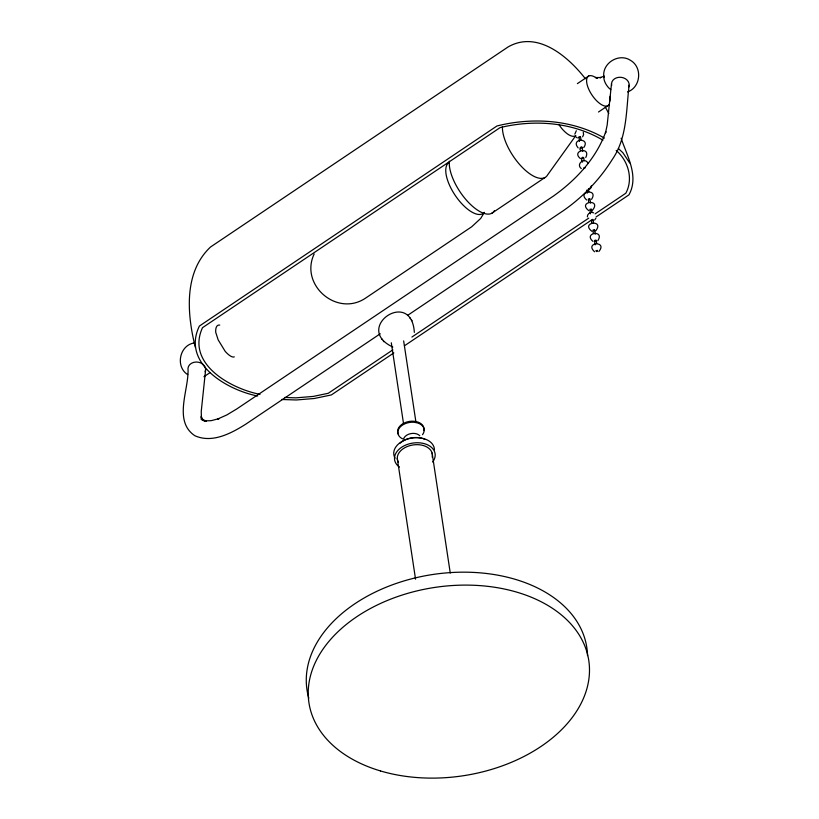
<?xml version="1.0" encoding="UTF-8"?>
<svg xmlns="http://www.w3.org/2000/svg" width="819" height="819" viewBox="0 0 819 819"><rect width="100%" height="100%" fill="white"/><g stroke="black" fill="none" stroke-linecap="round" stroke-linejoin="round"><path stroke-width="1.23" d="M257.668 396.007C227.037 390.049 181.275 363.339 199.386 326.054L496.969 125.972C532.514 117.076 572.297 119.574 604.412 138.083M574.846 134.142L576.31 130.733M587.366 216.933C587.1 213.79 590.878 211.251 593.642 212.848M591.441 185.596L590.898 187.909L589.434 189.455M414.342 332.391C411.568 287.428 352.405 328.143 392.813 347.031M205.6 369.973L201.249 411.373L201.413 418.304L201.269 416.287L202.447 419.369M611.517 83.62L607.176 125.031L605.425 133.241L605.835 131.654C596.324 158.2 576.228 179.842 553.542 195.987L236.609 409.06L226.812 414.946L217.7 419.011L219.257 418.54L211.251 420.669L204.412 420.894L206.429 420.956L201.126 419.297L204.811 421.212L201.177 417.803L202.467 419.461M629.135 85.217C626.054 110.36 627.354 137.725 612.243 159.551C599.6 179.637 582.882 197.113 563.39 210.647L407.77 315.274M314.158 254.003C299.437 284.879 336.916 317.26 365.458 298.198L471.744 226.74L480.722 218.417L484.336 212.418M610.206 96.243L609.633 99.59L609.571 97.83M595.884 218.233L594.666 220.045M582.626 136.804L583.589 134.695L583.271 132.268M583.568 158.118C582.524 154.771 580.374 161.138 582.585 162.08M585.759 157.504C591.4 146.007 570.505 150.655 580.476 158.63M575.818 135.585L547.655 174.836A35.381 15.049 56.1 0 1 521.16 166.196A35.381 15.049 56.1 0 1 502.426 126.607M583.712 147.604C591.011 137.377 570.004 138.309 578.163 147.891M591.543 199.345C598.955 188.012 576.443 191.237 586.732 200.02M597.798 240.745C605.21 229.402 582.708 232.637 592.997 241.421M209.889 372.717L203.931 376.72M580.282 137.551L580.2 136.609L578.879 137.019L579.453 141.38M581.848 147.901C582.411 144.953 577.989 148.741 580.866 150.716M592.567 210.155C601.863 198.372 576.893 201.474 588.789 210.616M595.7 230.856C604.985 219.072 580.026 222.174 591.922 231.316M598.822 251.546C608.056 240.52 584.019 242.076 594.553 251.771M577.385 83.63L588.728 76.013M598.494 112.008L607.77 105.774M491.666 213.35L544.809 177.621M380.251 333.773L245.802 424.16C231.234 433.343 212.152 443.601 194.809 435.698C172.666 420.802 189.435 388.871 187.981 368.376A8.845 7.136 6 0 1 198.515 362.233A8.845 7.136 6 0 1 205.139 371.785M392.844 349.867L328.245 393.294L313.329 396.406L296.007 397.85L284.684 397.471M411.906 337.049L588.759 218.141M595.116 213.872L625.829 193.223C633.589 178.849 628.132 160.667 616.185 150.389M393.847 352.917L331.367 394.932L314.322 398.484L296.304 399.979L281.644 399.488M404.432 345.802L590.827 220.485M596.119 216.922L628.951 194.85C639.189 176.208 627.149 156.265 621.14 138.247M592.608 220.434L592.721 219.4L591.4 219.799L591.82 223.157M594.174 230.784L594.287 229.74L592.956 230.149L593.386 233.507M595.741 241.134L595.853 240.09L594.522 240.499L595.106 244.861M627.477 91.963C640.888 87.387 642.71 67.127 630.323 60.237C618.519 52.611 601.341 63.687 603.951 77.559M604.176 76.126L599.856 77.723L601.033 77.508L595.761 77.549L597.675 78.04L595.433 77.395M589.26 199.805L589.762 198.792L588.37 198.956L588.697 202.457M590.827 210.155L591.328 209.132L589.936 209.306L590.407 213.82M194.359 342.946C179.556 344.973 175.092 366.728 187.684 374.6M582.77 158.446L581.971 158.026M579.422 137.735L578.838 137.326M580.988 148.085L580.405 147.676M595.065 241.216L594.492 240.817M260.022 394.348C230.712 388.677 185.923 363.8 202.508 327.682L500.102 127.61C534.193 119.308 572.399 122.031 602.938 140.192M577.344 137.93L576.054 137.029M618.355 148.515L622.89 152.743L629.668 162.92M585.196 167.864L584.019 167.68L583.742 168.632M581.295 168.591C575.399 164.199 585.145 156.583 587.97 163.319M585.411 78.747C568.099 56.531 537.459 30.068 508.118 46.929L210.524 247.01C183.487 272.389 187.07 314.435 195.342 347.297M409.94 317.926L410.432 318.581M383.353 341.052L383.845 341.707M411.466 319.973L412.08 320.802M381.705 338.841L382.33 339.66M605.333 107.135L608.814 113.534M580.569 136.957L581.029 139.998M582.135 147.307L582.749 151.361M583.701 157.657L584.162 160.698M588.851 191.738L588.411 188.861M589.956 199.048L590.571 203.102M591.523 209.398L591.983 212.438M593.089 219.748L593.55 222.788M594.655 230.098L595.27 234.152M596.222 240.448L596.682 243.478M586.824 190.08L587.284 193.12M432.115 453.04L450.266 573.075M403.654 340.909L416.021 422.645M391.298 342.792L403.583 423.996M397.276 458.343L415.55 579.176M611.67 85.493A8.845 7.136 6 0 1 620.915 77.303A8.845 7.136 6 0 1 628.685 87.029M609.193 104.382A17.69 7.525 56.1 0 1 589.26 90.336A17.69 7.525 56.1 0 1 596.293 77.959M609.766 98.997A17.69 7.525 56.1 0 1 609.93 101.126M610.739 89.619A8.845 3.757 56.1 0 1 604.289 76.402M219.758 325.092A17.455 6.716 66.9 0 0 215.704 332.238L218.151 339.844L225.194 351.371A17.885 5.733 58 0 0 234.306 356.859M308.814 698.126A141.503 95.229 -8.6 0 1 432.422 574.549A141.503 95.229 -8.6 0 1 587.52 655.64M398.423 462.336A17.69 11.906 -8.6 0 1 413.042 444.952A17.69 11.906 -8.6 0 1 432.207 457.186M395.065 458.128A20.485 13.79 -8.6 0 1 410.227 438.319A20.485 13.79 -8.6 0 1 434.439 449.733M399.467 467.065A20.485 13.79 -8.6 0 1 399.815 448.587A20.485 13.79 -8.6 0 1 426.74 444.482A20.485 13.79 -8.6 0 1 432.637 462.008M400.122 443.151A17.69 11.906 -8.6 0 1 422.317 438.421M423.198 438.708A17.69 11.906 -8.6 0 1 424.856 439.383M403.552 439.168A8.845 5.948 -8.6 0 1 410.565 433.661A8.845 5.948 -8.6 0 1 419.768 435.708M402.682 438.902A13.268 8.927 -8.6 0 1 400.296 426.883A13.268 8.927 -8.6 0 1 418.069 423.095A13.268 8.927 -8.6 0 1 422.522 434.674M398.525 434.449A13.268 8.927 -8.6 0 1 409.49 421.406A13.268 8.927 -8.6 0 1 423.863 430.589M484.254 212.408A30.641 13.032 56.1 0 1 455.753 196.191A30.641 13.032 56.1 0 1 449.477 162.275M575.143 135.944A17.69 7.525 56.1 0 1 558.855 124.468M494.512 210.565A35.381 15.049 56.1 0 1 467.424 201.279A35.381 15.049 56.1 0 1 449.365 161.22M596.089 250.849C597.143 253.194 598.679 249.017 596.089 250.849M380.487 770.945A141.503 95.229 -8.6 0 0 589.475 668.57A141.503 95.229 -8.6 0 0 376.617 605.313A141.503 95.229 -8.6 0 0 380.487 770.945"/></g></svg>
